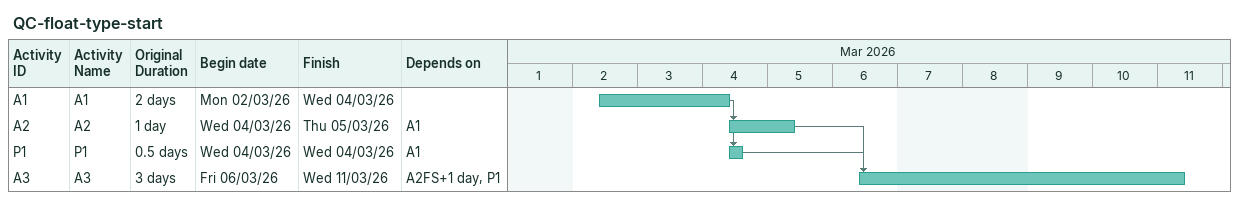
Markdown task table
QC-float-type-start

| ID | Task | Original duration | Start | Finish | Predecessors |
|---|---|---|---|---|---|
| A1 | A1 | 2d | 2026-03-02 | 2026-03-04 |  |
| A2 | A2 | 1d | 2026-03-04 | 2026-03-05 | A1 |
| P1 | P1 | 0.5d | 2026-03-04 | 2026-03-04 | A1 |
| A3 | A3 | 3d | 2026-03-06 | 2026-03-11 | A2FS+1d, P1 |
